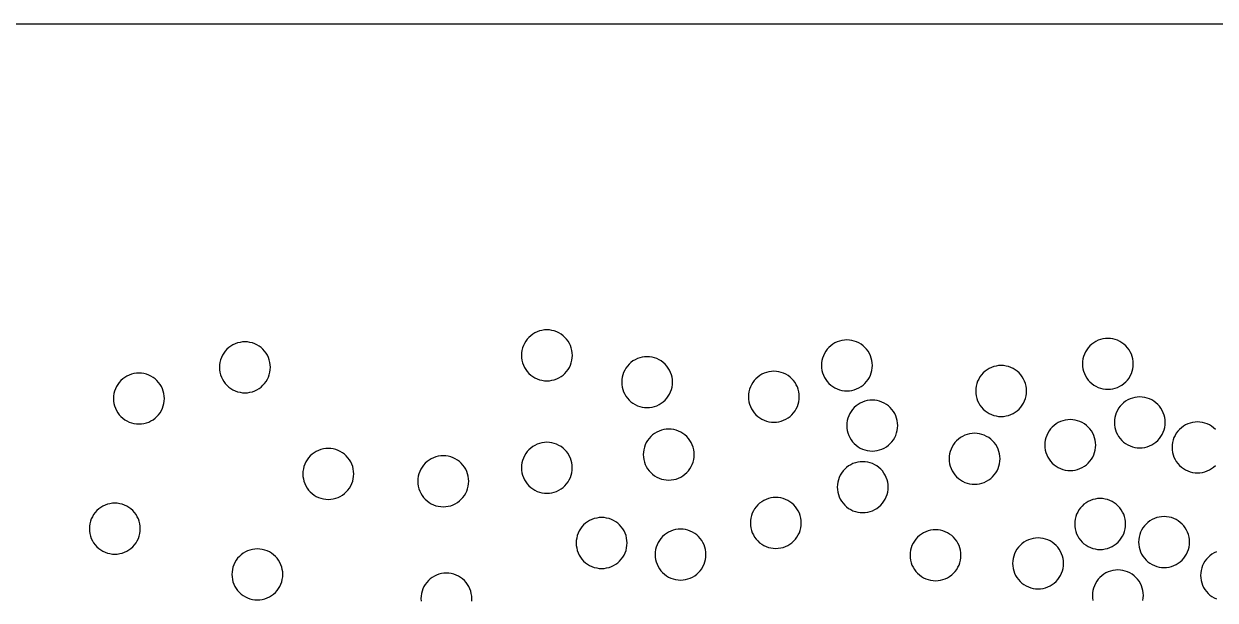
# Model space of a CAD drawing. Header units: millimetres. Extents: x 0 to 406, y 0 to 84.
# Drawn here: x 103.6 to 173.8, y 49.9 to 83.8 of the extents above; entities that cross this region are included whole.
import ezdxf

# ---------------------------------------------------------------- set-up
doc = ezdxf.new("R2010")
doc.units = ezdxf.units.MM

msp = doc.modelspace()

# ---------------------------------------------------------------- linework, layer by layer
at = {"color": 0}
for points in [[(0, 0), (0, 83.82), (406.4, 83.82), (406.4, 0), (0, 0)], [(135.499, 63.237), (135.598, 63.346), (135.686, 63.464), (135.761, 63.591), (135.824, 63.724), (135.874, 63.862), (135.91, 64.005), (135.931, 64.151), (135.938, 64.298), (135.931, 64.445), (135.91, 64.59), (135.874, 64.733), (135.824, 64.872), (135.761, 65.005), (135.686, 65.131), (135.598, 65.249), (135.499, 65.358), (135.39, 65.457), (135.272, 65.545), (135.145, 65.621), (135.012, 65.684), (134.874, 65.733), (134.731, 65.769), (134.585, 65.791), (134.438, 65.798), (134.291, 65.791), (134.146, 65.769), (134.003, 65.733), (133.864, 65.684), (133.731, 65.621), (133.605, 65.545), (133.487, 65.457), (133.378, 65.358), (133.279, 65.249), (133.191, 65.131), (133.115, 65.005), (133.053, 64.872), (133.003, 64.733), (132.967, 64.59), (132.946, 64.445), (132.938, 64.298), (132.946, 64.151), (132.967, 64.005), (133.003, 63.862), (133.053, 63.724), (133.115, 63.591), (133.191, 63.464), (133.279, 63.346), (133.378, 63.237), (133.487, 63.138), (133.605, 63.051), (133.731, 62.975), (133.864, 62.912), (134.003, 62.862), (134.146, 62.827), (134.291, 62.805), (134.438, 62.798), (134.585, 62.805), (134.731, 62.827), (134.874, 62.862), (135.012, 62.912), (135.145, 62.975), (135.272, 63.051), (135.39, 63.138), (135.499, 63.237)], [(168.55, 62.736), (168.649, 62.845), (168.737, 62.964), (168.813, 63.09), (168.876, 63.223), (168.925, 63.362), (168.961, 63.504), (168.983, 63.65), (168.99, 63.797), (168.983, 63.944), (168.961, 64.09), (168.925, 64.232), (168.876, 64.371), (168.813, 64.504), (168.737, 64.63), (168.649, 64.749), (168.55, 64.858), (168.441, 64.957), (168.323, 65.044), (168.197, 65.12), (168.064, 65.183), (167.925, 65.232), (167.782, 65.268), (167.637, 65.29), (167.49, 65.297), (167.343, 65.29), (167.197, 65.268), (167.054, 65.232), (166.916, 65.183), (166.783, 65.12), (166.656, 65.044), (166.538, 64.957), (166.429, 64.858), (166.33, 64.749), (166.243, 64.63), (166.167, 64.504), (166.104, 64.371), (166.054, 64.232), (166.019, 64.09), (165.997, 63.944), (165.99, 63.797), (165.997, 63.65), (166.019, 63.504), (166.054, 63.362), (166.104, 63.223), (166.167, 63.09), (166.243, 62.964), (166.33, 62.845), (166.429, 62.736), (166.538, 62.638), (166.656, 62.55), (166.783, 62.474), (166.916, 62.411), (167.054, 62.362), (167.197, 62.326), (167.343, 62.304), (167.49, 62.297), (167.637, 62.304), (167.782, 62.326), (167.925, 62.362), (168.064, 62.411), (168.197, 62.474), (168.323, 62.55), (168.441, 62.638), (168.55, 62.736)], [(117.706, 62.533), (117.805, 62.642), (117.892, 62.76), (117.968, 62.886), (118.031, 63.019), (118.081, 63.158), (118.116, 63.301), (118.138, 63.446), (118.145, 63.593), (118.138, 63.74), (118.116, 63.886), (118.081, 64.029), (118.031, 64.167), (117.968, 64.3), (117.892, 64.427), (117.805, 64.545), (117.706, 64.654), (117.597, 64.753), (117.479, 64.84), (117.352, 64.916), (117.219, 64.979), (117.081, 65.029), (116.938, 65.064), (116.792, 65.086), (116.645, 65.093), (116.498, 65.086), (116.353, 65.064), (116.21, 65.029), (116.071, 64.979), (115.938, 64.916), (115.812, 64.84), (115.694, 64.753), (115.585, 64.654), (115.486, 64.545), (115.398, 64.427), (115.322, 64.3), (115.259, 64.167), (115.21, 64.029), (115.174, 63.886), (115.152, 63.74), (115.145, 63.593), (115.152, 63.446), (115.174, 63.301), (115.21, 63.158), (115.259, 63.019), (115.322, 62.886), (115.398, 62.76), (115.486, 62.642), (115.585, 62.533), (115.694, 62.434), (115.812, 62.346), (115.938, 62.27), (116.071, 62.207), (116.21, 62.158), (116.353, 62.122), (116.498, 62.1), (116.645, 62.093), (116.792, 62.1), (116.938, 62.122), (117.081, 62.158), (117.219, 62.207), (117.352, 62.27), (117.479, 62.346), (117.597, 62.434), (117.706, 62.533)], [(153.174, 62.642), (153.273, 62.751), (153.36, 62.87), (153.436, 62.996), (153.499, 63.129), (153.548, 63.267), (153.584, 63.41), (153.606, 63.556), (153.613, 63.703), (153.606, 63.85), (153.584, 63.996), (153.548, 64.138), (153.499, 64.277), (153.436, 64.41), (153.36, 64.536), (153.273, 64.654), (153.174, 64.764), (153.065, 64.862), (152.946, 64.95), (152.82, 65.026), (152.687, 65.089), (152.548, 65.138), (152.406, 65.174), (152.26, 65.196), (152.113, 65.203), (151.966, 65.196), (151.82, 65.174), (151.678, 65.138), (151.539, 65.089), (151.406, 65.026), (151.28, 64.95), (151.161, 64.862), (151.052, 64.764), (150.954, 64.654), (150.866, 64.536), (150.79, 64.41), (150.727, 64.277), (150.678, 64.138), (150.642, 63.996), (150.62, 63.85), (150.613, 63.703), (150.62, 63.556), (150.642, 63.41), (150.678, 63.267), (150.727, 63.129), (150.79, 62.996), (150.866, 62.87), (150.954, 62.751), (151.052, 62.642), (151.161, 62.543), (151.28, 62.456), (151.406, 62.38), (151.539, 62.317), (151.678, 62.267), (151.82, 62.232), (151.966, 62.21), (152.113, 62.203), (152.26, 62.21), (152.406, 62.232), (152.548, 62.267), (152.687, 62.317), (152.82, 62.38), (152.946, 62.456), (153.065, 62.543), (153.174, 62.642)], [(141.294, 61.56), (141.403, 61.659), (141.502, 61.768), (141.59, 61.886), (141.666, 62.013), (141.728, 62.146), (141.778, 62.284), (141.814, 62.427), (141.835, 62.573), (141.843, 62.72), (141.835, 62.867), (141.814, 63.012), (141.778, 63.155), (141.728, 63.294), (141.666, 63.427), (141.59, 63.553), (141.502, 63.671), (141.403, 63.78), (141.294, 63.879), (141.176, 63.967), (141.05, 64.043), (140.917, 64.106), (140.778, 64.155), (140.635, 64.191), (140.49, 64.213), (140.343, 64.22), (140.196, 64.213), (140.05, 64.191), (139.907, 64.155), (139.769, 64.106), (139.636, 64.043), (139.509, 63.967), (139.391, 63.879), (139.282, 63.78), (139.183, 63.671), (139.095, 63.553), (139.02, 63.427), (138.957, 63.294), (138.907, 63.155), (138.871, 63.012), (138.85, 62.867), (138.843, 62.72), (138.85, 62.573), (138.871, 62.427), (138.907, 62.284), (138.957, 62.146), (139.02, 62.013), (139.095, 61.886), (139.183, 61.768), (139.282, 61.659), (139.391, 61.56), (139.509, 61.473), (139.636, 61.397), (139.769, 61.334), (139.907, 61.284), (140.05, 61.249), (140.196, 61.227), (140.343, 61.22), (140.49, 61.227), (140.635, 61.249), (140.778, 61.284), (140.917, 61.334), (141.05, 61.397), (141.176, 61.473), (141.294, 61.56)], [(111.46, 60.695), (111.558, 60.804), (111.646, 60.922), (111.722, 61.048), (111.785, 61.182), (111.834, 61.32), (111.87, 61.463), (111.892, 61.609), (111.899, 61.756), (111.892, 61.903), (111.87, 62.048), (111.834, 62.191), (111.785, 62.33), (111.722, 62.463), (111.646, 62.589), (111.558, 62.707), (111.46, 62.816), (111.35, 62.915), (111.232, 63.003), (111.106, 63.078), (110.973, 63.141), (110.834, 63.191), (110.691, 63.227), (110.546, 63.248), (110.399, 63.256), (110.252, 63.248), (110.106, 63.227), (109.963, 63.191), (109.825, 63.141), (109.692, 63.078), (109.565, 63.003), (109.447, 62.915), (109.338, 62.816), (109.239, 62.707), (109.152, 62.589), (109.076, 62.463), (109.013, 62.33), (108.963, 62.191), (108.928, 62.048), (108.906, 61.903), (108.899, 61.756), (108.906, 61.609), (108.928, 61.463), (108.963, 61.32), (109.013, 61.182), (109.076, 61.048), (109.152, 60.922), (109.239, 60.804), (109.338, 60.695), (109.447, 60.596), (109.565, 60.508), (109.692, 60.433), (109.825, 60.37), (109.963, 60.32), (110.106, 60.284), (110.252, 60.263), (110.399, 60.256), (110.546, 60.263), (110.691, 60.284), (110.834, 60.32), (110.973, 60.37), (111.106, 60.433), (111.232, 60.508), (111.35, 60.596), (111.46, 60.695)], [(148.761, 60.703), (148.87, 60.801), (148.969, 60.91), (149.057, 61.029), (149.133, 61.155), (149.196, 61.288), (149.245, 61.427), (149.281, 61.569), (149.303, 61.715), (149.31, 61.862), (149.303, 62.009), (149.281, 62.155), (149.245, 62.297), (149.196, 62.436), (149.133, 62.569), (149.057, 62.695), (148.969, 62.814), (148.87, 62.923), (148.761, 63.022), (148.643, 63.109), (148.517, 63.185), (148.384, 63.248), (148.245, 63.297), (148.102, 63.333), (147.957, 63.355), (147.81, 63.362), (147.663, 63.355), (147.517, 63.333), (147.374, 63.297), (147.236, 63.248), (147.103, 63.185), (146.976, 63.109), (146.858, 63.022), (146.749, 62.923), (146.65, 62.814), (146.563, 62.695), (146.487, 62.569), (146.424, 62.436), (146.374, 62.297), (146.339, 62.155), (146.317, 62.009), (146.31, 61.862), (146.317, 61.715), (146.339, 61.569), (146.374, 61.427), (146.424, 61.288), (146.487, 61.155), (146.563, 61.029), (146.65, 60.91), (146.749, 60.801), (146.858, 60.703), (146.976, 60.615), (147.103, 60.539), (147.236, 60.476), (147.374, 60.427), (147.517, 60.391), (147.663, 60.369), (147.81, 60.362), (147.957, 60.369), (148.102, 60.391), (148.245, 60.427), (148.384, 60.476), (148.517, 60.539), (148.643, 60.615), (148.761, 60.703)], [(162.263, 61.137), (162.362, 61.246), (162.449, 61.365), (162.525, 61.491), (162.588, 61.624), (162.638, 61.763), (162.673, 61.905), (162.695, 62.051), (162.702, 62.198), (162.695, 62.345), (162.673, 62.491), (162.638, 62.634), (162.588, 62.772), (162.525, 62.905), (162.449, 63.031), (162.362, 63.15), (162.263, 63.259), (162.154, 63.358), (162.036, 63.445), (161.909, 63.521), (161.776, 63.584), (161.638, 63.633), (161.495, 63.669), (161.349, 63.691), (161.202, 63.698), (161.055, 63.691), (160.91, 63.669), (160.767, 63.633), (160.628, 63.584), (160.495, 63.521), (160.369, 63.445), (160.251, 63.358), (160.142, 63.259), (160.043, 63.15), (159.955, 63.031), (159.879, 62.905), (159.816, 62.772), (159.767, 62.634), (159.731, 62.491), (159.709, 62.345), (159.702, 62.198), (159.709, 62.051), (159.731, 61.905), (159.767, 61.763), (159.816, 61.624), (159.879, 61.491), (159.955, 61.365), (160.043, 61.246), (160.142, 61.137), (160.251, 61.039), (160.369, 60.951), (160.495, 60.875), (160.628, 60.812), (160.767, 60.763), (160.91, 60.727), (161.055, 60.705), (161.202, 60.698), (161.349, 60.705), (161.495, 60.727), (161.638, 60.763), (161.776, 60.812), (161.909, 60.875), (162.036, 60.951), (162.154, 61.039), (162.263, 61.137)], [(170.433, 59.286), (170.532, 59.395), (170.62, 59.513), (170.696, 59.639), (170.758, 59.772), (170.808, 59.911), (170.844, 60.054), (170.865, 60.199), (170.873, 60.346), (170.865, 60.493), (170.844, 60.639), (170.808, 60.782), (170.758, 60.92), (170.696, 61.054), (170.62, 61.18), (170.532, 61.298), (170.433, 61.407), (170.324, 61.506), (170.206, 61.594), (170.08, 61.669), (169.947, 61.732), (169.808, 61.782), (169.665, 61.818), (169.52, 61.839), (169.373, 61.846), (169.226, 61.839), (169.08, 61.818), (168.937, 61.782), (168.799, 61.732), (168.666, 61.669), (168.539, 61.594), (168.421, 61.506), (168.312, 61.407), (168.213, 61.298), (168.125, 61.18), (168.05, 61.054), (167.987, 60.92), (167.937, 60.782), (167.901, 60.639), (167.88, 60.493), (167.873, 60.346), (167.88, 60.199), (167.901, 60.054), (167.937, 59.911), (167.987, 59.772), (168.05, 59.639), (168.125, 59.513), (168.213, 59.395), (168.312, 59.286), (168.421, 59.187), (168.539, 59.099), (168.666, 59.024), (168.799, 58.961), (168.937, 58.911), (169.08, 58.875), (169.226, 58.854), (169.373, 58.846), (169.52, 58.854), (169.665, 58.875), (169.808, 58.911), (169.947, 58.961), (170.08, 59.024), (170.206, 59.099), (170.324, 59.187), (170.433, 59.286)], [(154.668, 59.101), (154.767, 59.21), (154.855, 59.328), (154.93, 59.455), (154.993, 59.588), (155.043, 59.726), (155.079, 59.869), (155.1, 60.015), (155.107, 60.162), (155.1, 60.309), (155.079, 60.454), (155.043, 60.597), (154.993, 60.736), (154.93, 60.869), (154.855, 60.995), (154.767, 61.113), (154.668, 61.222), (154.559, 61.321), (154.441, 61.409), (154.314, 61.485), (154.181, 61.548), (154.043, 61.597), (153.9, 61.633), (153.754, 61.655), (153.607, 61.662), (153.46, 61.655), (153.315, 61.633), (153.172, 61.597), (153.033, 61.548), (152.9, 61.485), (152.774, 61.409), (152.656, 61.321), (152.547, 61.222), (152.448, 61.113), (152.36, 60.995), (152.284, 60.869), (152.222, 60.736), (152.172, 60.597), (152.136, 60.454), (152.115, 60.309), (152.107, 60.162), (152.115, 60.015), (152.136, 59.869), (152.172, 59.726), (152.222, 59.588), (152.284, 59.455), (152.36, 59.328), (152.448, 59.21), (152.547, 59.101), (152.656, 59.002), (152.774, 58.915), (152.9, 58.839), (153.033, 58.776), (153.172, 58.726), (153.315, 58.691), (153.46, 58.669), (153.607, 58.662), (153.754, 58.669), (153.9, 58.691), (154.043, 58.726), (154.181, 58.776), (154.314, 58.839), (154.441, 58.915), (154.559, 59.002), (154.668, 59.101)], [(166.334, 57.952), (166.433, 58.061), (166.52, 58.18), (166.596, 58.306), (166.659, 58.439), (166.709, 58.577), (166.744, 58.72), (166.766, 58.866), (166.773, 59.013), (166.766, 59.16), (166.744, 59.306), (166.709, 59.448), (166.659, 59.587), (166.596, 59.72), (166.52, 59.846), (166.433, 59.964), (166.334, 60.074), (166.225, 60.172), (166.107, 60.26), (165.98, 60.336), (165.847, 60.399), (165.709, 60.448), (165.566, 60.484), (165.42, 60.506), (165.273, 60.513), (165.126, 60.506), (164.981, 60.484), (164.838, 60.448), (164.699, 60.399), (164.566, 60.336), (164.44, 60.26), (164.322, 60.172), (164.213, 60.074), (164.114, 59.964), (164.026, 59.846), (163.95, 59.72), (163.887, 59.587), (163.838, 59.448), (163.802, 59.306), (163.78, 59.16), (163.773, 59.013), (163.78, 58.866), (163.802, 58.72), (163.838, 58.577), (163.887, 58.439), (163.95, 58.306), (164.026, 58.18), (164.114, 58.061), (164.213, 57.952), (164.322, 57.853), (164.44, 57.766), (164.566, 57.69), (164.699, 57.627), (164.838, 57.577), (164.981, 57.542), (165.126, 57.52), (165.273, 57.513), (165.42, 57.52), (165.566, 57.542), (165.709, 57.577), (165.847, 57.627), (165.98, 57.69), (166.107, 57.766), (166.225, 57.853), (166.334, 57.952)], [(173.832, 59.939), (173.723, 60.038), (173.605, 60.126), (173.479, 60.201), (173.346, 60.264), (173.207, 60.314), (173.064, 60.35), (172.919, 60.371), (172.772, 60.378), (172.625, 60.371), (172.479, 60.35), (172.336, 60.314), (172.198, 60.264), (172.065, 60.201), (171.938, 60.126), (171.82, 60.038), (171.711, 59.939), (171.612, 59.83), (171.524, 59.712), (171.449, 59.585), (171.386, 59.452), (171.336, 59.314), (171.3, 59.171), (171.279, 59.025), (171.272, 58.878), (171.279, 58.731), (171.3, 58.586), (171.336, 58.443), (171.386, 58.304), (171.449, 58.171), (171.524, 58.045), (171.612, 57.927), (171.711, 57.818), (171.82, 57.719), (171.938, 57.631), (172.065, 57.555), (172.198, 57.493), (172.336, 57.443), (172.479, 57.407), (172.625, 57.386), (172.772, 57.378), (172.919, 57.386), (173.064, 57.407), (173.207, 57.443), (173.346, 57.493), (173.479, 57.555), (173.605, 57.631), (173.723, 57.719), (173.832, 57.818)], [(142.678, 57.391), (142.777, 57.5), (142.865, 57.618), (142.94, 57.744), (143.003, 57.877), (143.053, 58.016), (143.089, 58.159), (143.11, 58.304), (143.117, 58.451), (143.11, 58.598), (143.089, 58.744), (143.053, 58.887), (143.003, 59.025), (142.94, 59.159), (142.865, 59.285), (142.777, 59.403), (142.678, 59.512), (142.569, 59.611), (142.451, 59.699), (142.325, 59.774), (142.192, 59.837), (142.053, 59.887), (141.91, 59.923), (141.765, 59.944), (141.617, 59.951), (141.47, 59.944), (141.325, 59.923), (141.182, 59.887), (141.043, 59.837), (140.91, 59.774), (140.784, 59.699), (140.666, 59.611), (140.557, 59.512), (140.458, 59.403), (140.37, 59.285), (140.295, 59.159), (140.232, 59.025), (140.182, 58.887), (140.146, 58.744), (140.125, 58.598), (140.117, 58.451), (140.125, 58.304), (140.146, 58.159), (140.182, 58.016), (140.232, 57.877), (140.295, 57.744), (140.37, 57.618), (140.458, 57.5), (140.557, 57.391), (140.666, 57.292), (140.784, 57.204), (140.91, 57.129), (141.043, 57.066), (141.182, 57.016), (141.325, 56.98), (141.47, 56.959), (141.617, 56.951), (141.765, 56.959), (141.91, 56.98), (142.053, 57.016), (142.192, 57.066), (142.325, 57.129), (142.451, 57.204), (142.569, 57.292), (142.678, 57.391)], [(160.696, 57.145), (160.795, 57.254), (160.883, 57.372), (160.959, 57.499), (161.021, 57.632), (161.071, 57.77), (161.107, 57.913), (161.128, 58.059), (161.136, 58.206), (161.128, 58.353), (161.107, 58.498), (161.071, 58.641), (161.021, 58.78), (160.959, 58.913), (160.883, 59.039), (160.795, 59.157), (160.696, 59.266), (160.587, 59.365), (160.469, 59.453), (160.343, 59.529), (160.21, 59.591), (160.071, 59.641), (159.928, 59.677), (159.783, 59.698), (159.636, 59.706), (159.489, 59.698), (159.343, 59.677), (159.2, 59.641), (159.062, 59.591), (158.929, 59.529), (158.802, 59.453), (158.684, 59.365), (158.575, 59.266), (158.476, 59.157), (158.388, 59.039), (158.313, 58.913), (158.25, 58.78), (158.2, 58.641), (158.164, 58.498), (158.143, 58.353), (158.136, 58.206), (158.143, 58.059), (158.164, 57.913), (158.2, 57.77), (158.25, 57.632), (158.313, 57.499), (158.388, 57.372), (158.476, 57.254), (158.575, 57.145), (158.684, 57.046), (158.802, 56.958), (158.929, 56.883), (159.062, 56.82), (159.2, 56.77), (159.343, 56.734), (159.489, 56.713), (159.636, 56.706), (159.783, 56.713), (159.928, 56.734), (160.071, 56.77), (160.21, 56.82), (160.343, 56.883), (160.469, 56.958), (160.587, 57.046), (160.696, 57.145)], [(135.496, 56.615), (135.595, 56.724), (135.683, 56.842), (135.758, 56.969), (135.821, 57.102), (135.871, 57.24), (135.907, 57.383), (135.928, 57.529), (135.935, 57.676), (135.928, 57.823), (135.907, 57.968), (135.871, 58.111), (135.821, 58.25), (135.758, 58.383), (135.683, 58.509), (135.595, 58.627), (135.496, 58.736), (135.387, 58.835), (135.269, 58.923), (135.142, 58.999), (135.009, 59.062), (134.871, 59.111), (134.728, 59.147), (134.582, 59.168), (134.435, 59.176), (134.288, 59.168), (134.143, 59.147), (134, 59.111), (133.861, 59.062), (133.728, 58.999), (133.602, 58.923), (133.484, 58.835), (133.375, 58.736), (133.276, 58.627), (133.188, 58.509), (133.113, 58.383), (133.05, 58.25), (133, 58.111), (132.964, 57.968), (132.943, 57.823), (132.935, 57.676), (132.943, 57.529), (132.964, 57.383), (133, 57.24), (133.05, 57.102), (133.113, 56.969), (133.188, 56.842), (133.276, 56.724), (133.375, 56.615), (133.484, 56.516), (133.602, 56.429), (133.728, 56.353), (133.861, 56.29), (134, 56.24), (134.143, 56.205), (134.288, 56.183), (134.435, 56.176), (134.582, 56.183), (134.728, 56.205), (134.871, 56.24), (135.009, 56.29), (135.142, 56.353), (135.269, 56.429), (135.387, 56.516), (135.496, 56.615)], [(122.617, 56.256), (122.716, 56.365), (122.804, 56.483), (122.879, 56.609), (122.942, 56.742), (122.992, 56.881), (123.028, 57.024), (123.049, 57.169), (123.057, 57.316), (123.049, 57.464), (123.028, 57.609), (122.992, 57.752), (122.942, 57.891), (122.879, 58.024), (122.804, 58.15), (122.716, 58.268), (122.617, 58.377), (122.508, 58.476), (122.39, 58.564), (122.264, 58.639), (122.131, 58.702), (121.992, 58.752), (121.849, 58.788), (121.704, 58.809), (121.557, 58.816), (121.41, 58.809), (121.264, 58.788), (121.121, 58.752), (120.983, 58.702), (120.849, 58.639), (120.723, 58.564), (120.605, 58.476), (120.496, 58.377), (120.397, 58.268), (120.309, 58.15), (120.234, 58.024), (120.171, 57.891), (120.121, 57.752), (120.085, 57.609), (120.064, 57.464), (120.057, 57.316), (120.064, 57.169), (120.085, 57.024), (120.121, 56.881), (120.171, 56.742), (120.234, 56.609), (120.309, 56.483), (120.397, 56.365), (120.496, 56.256), (120.605, 56.157), (120.723, 56.069), (120.849, 55.994), (120.983, 55.931), (121.121, 55.881), (121.264, 55.845), (121.41, 55.824), (121.557, 55.816), (121.704, 55.824), (121.849, 55.845), (121.992, 55.881), (122.131, 55.931), (122.264, 55.994), (122.39, 56.069), (122.508, 56.157), (122.617, 56.256)], [(129.392, 55.821), (129.491, 55.93), (129.579, 56.048), (129.654, 56.175), (129.717, 56.308), (129.767, 56.446), (129.803, 56.589), (129.824, 56.735), (129.831, 56.882), (129.824, 57.029), (129.803, 57.174), (129.767, 57.317), (129.717, 57.456), (129.654, 57.589), (129.579, 57.715), (129.491, 57.833), (129.392, 57.942), (129.283, 58.041), (129.165, 58.129), (129.038, 58.204), (128.905, 58.267), (128.767, 58.317), (128.624, 58.353), (128.478, 58.374), (128.331, 58.382), (128.184, 58.374), (128.039, 58.353), (127.896, 58.317), (127.757, 58.267), (127.624, 58.204), (127.498, 58.129), (127.38, 58.041), (127.271, 57.942), (127.172, 57.833), (127.084, 57.715), (127.009, 57.589), (126.946, 57.456), (126.896, 57.317), (126.86, 57.174), (126.839, 57.029), (126.831, 56.882), (126.839, 56.735), (126.86, 56.589), (126.896, 56.446), (126.946, 56.308), (127.009, 56.175), (127.084, 56.048), (127.172, 55.93), (127.271, 55.821), (127.38, 55.722), (127.498, 55.634), (127.624, 55.559), (127.757, 55.496), (127.896, 55.446), (128.039, 55.41), (128.184, 55.389), (128.331, 55.382), (128.478, 55.389), (128.624, 55.41), (128.767, 55.446), (128.905, 55.496), (129.038, 55.559), (129.165, 55.634), (129.283, 55.722), (129.392, 55.821)], [(154.107, 55.475), (154.205, 55.584), (154.293, 55.703), (154.369, 55.829), (154.432, 55.962), (154.481, 56.101), (154.517, 56.243), (154.539, 56.389), (154.546, 56.536), (154.539, 56.683), (154.517, 56.829), (154.481, 56.971), (154.432, 57.11), (154.369, 57.243), (154.293, 57.369), (154.205, 57.488), (154.107, 57.597), (153.998, 57.695), (153.879, 57.783), (153.753, 57.859), (153.62, 57.922), (153.481, 57.971), (153.339, 58.007), (153.193, 58.029), (153.046, 58.036), (152.899, 58.029), (152.753, 58.007), (152.611, 57.971), (152.472, 57.922), (152.339, 57.859), (152.213, 57.783), (152.094, 57.695), (151.985, 57.597), (151.886, 57.488), (151.799, 57.369), (151.723, 57.243), (151.66, 57.11), (151.611, 56.971), (151.575, 56.829), (151.553, 56.683), (151.546, 56.536), (151.553, 56.389), (151.575, 56.243), (151.611, 56.101), (151.66, 55.962), (151.723, 55.829), (151.799, 55.703), (151.886, 55.584), (151.985, 55.475), (152.094, 55.376), (152.213, 55.289), (152.339, 55.213), (152.472, 55.15), (152.611, 55.101), (152.753, 55.065), (152.899, 55.043), (153.046, 55.036), (153.193, 55.043), (153.339, 55.065), (153.481, 55.101), (153.62, 55.15), (153.753, 55.213), (153.879, 55.289), (153.998, 55.376), (154.107, 55.475)], [(110.038, 53.031), (110.137, 53.14), (110.225, 53.258), (110.301, 53.384), (110.363, 53.517), (110.413, 53.656), (110.449, 53.799), (110.47, 53.944), (110.478, 54.091), (110.47, 54.238), (110.449, 54.384), (110.413, 54.527), (110.363, 54.665), (110.301, 54.798), (110.225, 54.925), (110.137, 55.043), (110.038, 55.152), (109.929, 55.251), (109.811, 55.339), (109.685, 55.414), (109.552, 55.477), (109.413, 55.527), (109.27, 55.563), (109.125, 55.584), (108.978, 55.591), (108.831, 55.584), (108.685, 55.563), (108.542, 55.527), (108.404, 55.477), (108.271, 55.414), (108.144, 55.339), (108.026, 55.251), (107.917, 55.152), (107.818, 55.043), (107.73, 54.925), (107.655, 54.798), (107.592, 54.665), (107.542, 54.527), (107.506, 54.384), (107.485, 54.238), (107.478, 54.091), (107.485, 53.944), (107.506, 53.799), (107.542, 53.656), (107.592, 53.517), (107.655, 53.384), (107.73, 53.258), (107.818, 53.14), (107.917, 53.031), (108.026, 52.932), (108.144, 52.844), (108.271, 52.768), (108.404, 52.706), (108.542, 52.656), (108.685, 52.62), (108.831, 52.599), (108.978, 52.591), (109.125, 52.599), (109.27, 52.62), (109.413, 52.656), (109.552, 52.706), (109.685, 52.768), (109.811, 52.844), (109.929, 52.932), (110.038, 53.031)], [(148.986, 53.366), (149.085, 53.475), (149.172, 53.593), (149.248, 53.719), (149.311, 53.852), (149.36, 53.991), (149.396, 54.134), (149.418, 54.279), (149.425, 54.426), (149.418, 54.573), (149.396, 54.719), (149.36, 54.862), (149.311, 55), (149.248, 55.133), (149.172, 55.26), (149.085, 55.378), (148.986, 55.487), (148.877, 55.586), (148.758, 55.674), (148.632, 55.749), (148.499, 55.812), (148.36, 55.862), (148.218, 55.898), (148.072, 55.919), (147.925, 55.926), (147.778, 55.919), (147.632, 55.898), (147.49, 55.862), (147.351, 55.812), (147.218, 55.749), (147.092, 55.674), (146.973, 55.586), (146.864, 55.487), (146.766, 55.378), (146.678, 55.26), (146.602, 55.133), (146.539, 55), (146.49, 54.862), (146.454, 54.719), (146.432, 54.573), (146.425, 54.426), (146.432, 54.279), (146.454, 54.134), (146.49, 53.991), (146.539, 53.852), (146.602, 53.719), (146.678, 53.593), (146.766, 53.475), (146.864, 53.366), (146.973, 53.267), (147.092, 53.179), (147.218, 53.103), (147.351, 53.041), (147.49, 52.991), (147.632, 52.955), (147.778, 52.934), (147.925, 52.926), (148.072, 52.934), (148.218, 52.955), (148.36, 52.991), (148.499, 53.041), (148.632, 53.103), (148.758, 53.179), (148.877, 53.267), (148.986, 53.366)], [(168.097, 53.305), (168.195, 53.414), (168.283, 53.532), (168.359, 53.659), (168.422, 53.792), (168.471, 53.93), (168.507, 54.073), (168.529, 54.219), (168.536, 54.366), (168.529, 54.513), (168.507, 54.658), (168.471, 54.801), (168.422, 54.94), (168.359, 55.073), (168.283, 55.199), (168.195, 55.317), (168.097, 55.426), (167.988, 55.525), (167.869, 55.613), (167.743, 55.689), (167.61, 55.752), (167.471, 55.801), (167.329, 55.837), (167.183, 55.859), (167.036, 55.866), (166.889, 55.859), (166.743, 55.837), (166.601, 55.801), (166.462, 55.752), (166.329, 55.689), (166.203, 55.613), (166.084, 55.525), (165.975, 55.426), (165.876, 55.317), (165.789, 55.199), (165.713, 55.073), (165.65, 54.94), (165.601, 54.801), (165.565, 54.658), (165.543, 54.513), (165.536, 54.366), (165.543, 54.219), (165.565, 54.073), (165.601, 53.93), (165.65, 53.792), (165.713, 53.659), (165.789, 53.532), (165.876, 53.414), (165.975, 53.305), (166.084, 53.206), (166.203, 53.119), (166.329, 53.043), (166.462, 52.98), (166.601, 52.93), (166.743, 52.895), (166.889, 52.873), (167.036, 52.866), (167.183, 52.873), (167.329, 52.895), (167.471, 52.93), (167.61, 52.98), (167.743, 53.043), (167.869, 53.119), (167.988, 53.206), (168.097, 53.305)], [(171.866, 52.244), (171.964, 52.353), (172.052, 52.471), (172.128, 52.597), (172.191, 52.73), (172.24, 52.869), (172.276, 53.012), (172.298, 53.157), (172.305, 53.304), (172.298, 53.451), (172.276, 53.597), (172.24, 53.74), (172.191, 53.878), (172.128, 54.011), (172.052, 54.138), (171.964, 54.256), (171.866, 54.365), (171.757, 54.464), (171.638, 54.551), (171.512, 54.627), (171.379, 54.69), (171.24, 54.74), (171.098, 54.775), (170.952, 54.797), (170.805, 54.804), (170.658, 54.797), (170.512, 54.775), (170.37, 54.74), (170.231, 54.69), (170.098, 54.627), (169.972, 54.551), (169.853, 54.464), (169.744, 54.365), (169.645, 54.256), (169.558, 54.138), (169.482, 54.011), (169.419, 53.878), (169.37, 53.74), (169.334, 53.597), (169.312, 53.451), (169.305, 53.304), (169.312, 53.157), (169.334, 53.012), (169.37, 52.869), (169.419, 52.73), (169.482, 52.597), (169.558, 52.471), (169.645, 52.353), (169.744, 52.244), (169.853, 52.145), (169.972, 52.057), (170.098, 51.981), (170.231, 51.918), (170.37, 51.869), (170.512, 51.833), (170.658, 51.811), (170.805, 51.804), (170.952, 51.811), (171.098, 51.833), (171.24, 51.869), (171.379, 51.918), (171.512, 51.981), (171.638, 52.057), (171.757, 52.145), (171.866, 52.244)], [(138.724, 52.187), (138.822, 52.296), (138.91, 52.414), (138.986, 52.541), (139.049, 52.674), (139.098, 52.812), (139.134, 52.955), (139.156, 53.101), (139.163, 53.248), (139.156, 53.395), (139.134, 53.54), (139.098, 53.683), (139.049, 53.822), (138.986, 53.955), (138.91, 54.081), (138.822, 54.199), (138.724, 54.308), (138.614, 54.407), (138.496, 54.495), (138.37, 54.571), (138.237, 54.633), (138.098, 54.683), (137.955, 54.719), (137.81, 54.74), (137.663, 54.748), (137.516, 54.74), (137.37, 54.719), (137.227, 54.683), (137.089, 54.633), (136.956, 54.571), (136.83, 54.495), (136.711, 54.407), (136.602, 54.308), (136.503, 54.199), (136.416, 54.081), (136.34, 53.955), (136.277, 53.822), (136.227, 53.683), (136.192, 53.54), (136.17, 53.395), (136.163, 53.248), (136.17, 53.101), (136.192, 52.955), (136.227, 52.812), (136.277, 52.674), (136.34, 52.541), (136.416, 52.414), (136.503, 52.296), (136.602, 52.187), (136.711, 52.088), (136.83, 52), (136.956, 51.925), (137.089, 51.862), (137.227, 51.812), (137.37, 51.776), (137.516, 51.755), (137.663, 51.748), (137.81, 51.755), (137.955, 51.776), (138.098, 51.812), (138.237, 51.862), (138.37, 51.925), (138.496, 52), (138.614, 52.088), (138.724, 52.187)], [(143.371, 51.507), (143.47, 51.616), (143.558, 51.734), (143.633, 51.86), (143.696, 51.993), (143.746, 52.132), (143.781, 52.275), (143.803, 52.42), (143.81, 52.567), (143.803, 52.714), (143.781, 52.86), (143.746, 53.003), (143.696, 53.141), (143.633, 53.275), (143.558, 53.401), (143.47, 53.519), (143.371, 53.628), (143.262, 53.727), (143.144, 53.815), (143.017, 53.89), (142.884, 53.953), (142.746, 54.003), (142.603, 54.039), (142.457, 54.06), (142.31, 54.067), (142.163, 54.06), (142.018, 54.039), (141.875, 54.003), (141.736, 53.953), (141.603, 53.89), (141.477, 53.815), (141.359, 53.727), (141.25, 53.628), (141.151, 53.519), (141.063, 53.401), (140.987, 53.275), (140.924, 53.141), (140.875, 53.003), (140.839, 52.86), (140.818, 52.714), (140.81, 52.567), (140.818, 52.42), (140.839, 52.275), (140.875, 52.132), (140.924, 51.993), (140.987, 51.86), (141.063, 51.734), (141.151, 51.616), (141.25, 51.507), (141.359, 51.408), (141.477, 51.32), (141.603, 51.245), (141.736, 51.182), (141.875, 51.132), (142.018, 51.096), (142.163, 51.075), (142.31, 51.067), (142.457, 51.075), (142.603, 51.096), (142.746, 51.132), (142.884, 51.182), (143.017, 51.245), (143.144, 51.32), (143.262, 51.408), (143.371, 51.507)], [(158.396, 51.464), (158.495, 51.573), (158.582, 51.691), (158.658, 51.817), (158.721, 51.95), (158.771, 52.089), (158.806, 52.232), (158.828, 52.377), (158.835, 52.525), (158.828, 52.672), (158.806, 52.817), (158.771, 52.96), (158.721, 53.099), (158.658, 53.232), (158.582, 53.358), (158.495, 53.476), (158.396, 53.585), (158.287, 53.684), (158.168, 53.772), (158.042, 53.847), (157.909, 53.91), (157.771, 53.96), (157.628, 53.996), (157.482, 54.017), (157.335, 54.025), (157.188, 54.017), (157.042, 53.996), (156.9, 53.96), (156.761, 53.91), (156.628, 53.847), (156.502, 53.772), (156.384, 53.684), (156.274, 53.585), (156.176, 53.476), (156.088, 53.358), (156.012, 53.232), (155.949, 53.099), (155.9, 52.96), (155.864, 52.817), (155.842, 52.672), (155.835, 52.525), (155.842, 52.377), (155.864, 52.232), (155.9, 52.089), (155.949, 51.95), (156.012, 51.817), (156.088, 51.691), (156.176, 51.573), (156.274, 51.464), (156.384, 51.365), (156.502, 51.277), (156.628, 51.202), (156.761, 51.139), (156.9, 51.089), (157.042, 51.053), (157.188, 51.032), (157.335, 51.025), (157.482, 51.032), (157.628, 51.053), (157.771, 51.089), (157.909, 51.139), (158.042, 51.202), (158.168, 51.277), (158.287, 51.365), (158.396, 51.464)], [(164.439, 50.983), (164.538, 51.092), (164.626, 51.21), (164.702, 51.337), (164.765, 51.47), (164.814, 51.608), (164.85, 51.751), (164.872, 51.897), (164.879, 52.044), (164.872, 52.191), (164.85, 52.336), (164.814, 52.479), (164.765, 52.618), (164.702, 52.751), (164.626, 52.877), (164.538, 52.995), (164.439, 53.104), (164.33, 53.203), (164.212, 53.291), (164.086, 53.367), (163.953, 53.43), (163.814, 53.479), (163.671, 53.515), (163.526, 53.536), (163.379, 53.544), (163.232, 53.536), (163.086, 53.515), (162.943, 53.479), (162.805, 53.43), (162.672, 53.367), (162.545, 53.291), (162.427, 53.203), (162.318, 53.104), (162.219, 52.995), (162.132, 52.877), (162.056, 52.751), (161.993, 52.618), (161.943, 52.479), (161.908, 52.336), (161.886, 52.191), (161.879, 52.044), (161.886, 51.897), (161.908, 51.751), (161.943, 51.608), (161.993, 51.47), (162.056, 51.337), (162.132, 51.21), (162.219, 51.092), (162.318, 50.983), (162.427, 50.884), (162.545, 50.796), (162.672, 50.721), (162.805, 50.658), (162.943, 50.608), (163.086, 50.573), (163.232, 50.551), (163.379, 50.544), (163.526, 50.551), (163.671, 50.573), (163.814, 50.608), (163.953, 50.658), (164.086, 50.721), (164.212, 50.796), (164.33, 50.884), (164.439, 50.983)], [(118.436, 50.335), (118.535, 50.444), (118.622, 50.562), (118.698, 50.688), (118.761, 50.821), (118.81, 50.96), (118.846, 51.103), (118.868, 51.248), (118.875, 51.395), (118.868, 51.542), (118.846, 51.688), (118.81, 51.831), (118.761, 51.969), (118.698, 52.102), (118.622, 52.229), (118.535, 52.347), (118.436, 52.456), (118.327, 52.555), (118.208, 52.643), (118.082, 52.718), (117.949, 52.781), (117.81, 52.831), (117.668, 52.867), (117.522, 52.888), (117.375, 52.895), (117.228, 52.888), (117.082, 52.867), (116.94, 52.831), (116.801, 52.781), (116.668, 52.718), (116.542, 52.643), (116.423, 52.555), (116.314, 52.456), (116.215, 52.347), (116.128, 52.229), (116.052, 52.102), (115.989, 51.969), (115.94, 51.831), (115.904, 51.688), (115.882, 51.542), (115.875, 51.395), (115.882, 51.248), (115.904, 51.103), (115.94, 50.96), (115.989, 50.821), (116.052, 50.688), (116.128, 50.562), (116.215, 50.444), (116.314, 50.335), (116.423, 50.236), (116.542, 50.148), (116.668, 50.073), (116.801, 50.01), (116.94, 49.96), (117.082, 49.924), (117.228, 49.903), (117.375, 49.895), (117.522, 49.903), (117.668, 49.924), (117.81, 49.96), (117.949, 50.01), (118.082, 50.073), (118.208, 50.148), (118.327, 50.236), (118.436, 50.335)], [(173.882, 52.728), (173.749, 52.665), (173.623, 52.589), (173.505, 52.501), (173.396, 52.403), (173.297, 52.294), (173.209, 52.175), (173.134, 52.049), (173.071, 51.916), (173.021, 51.777), (172.985, 51.635), (172.964, 51.489), (172.956, 51.342), (172.964, 51.195), (172.985, 51.049), (173.021, 50.906), (173.071, 50.768), (173.134, 50.635), (173.209, 50.509), (173.297, 50.39), (173.396, 50.281), (173.505, 50.182), (173.623, 50.095), (173.749, 50.019), (173.882, 49.956)], [(130.005, 49.826), (130.012, 49.973), (130.005, 50.12), (129.983, 50.266), (129.947, 50.408), (129.898, 50.547), (129.835, 50.68), (129.759, 50.806), (129.672, 50.924), (129.573, 51.034), (129.464, 51.132), (129.345, 51.22), (129.219, 51.296), (129.086, 51.359), (128.947, 51.408), (128.805, 51.444), (128.659, 51.466), (128.512, 51.473), (128.365, 51.466), (128.219, 51.444), (128.077, 51.408), (127.938, 51.359), (127.805, 51.296), (127.679, 51.22), (127.56, 51.132), (127.451, 51.034), (127.353, 50.924), (127.265, 50.806), (127.189, 50.68), (127.126, 50.547), (127.077, 50.408), (127.041, 50.266), (127.019, 50.12), (127.012, 49.973), (127.019, 49.826)], [(169.552, 49.868), (169.574, 50.013), (169.581, 50.16), (169.574, 50.308), (169.552, 50.453), (169.517, 50.596), (169.467, 50.735), (169.404, 50.868), (169.328, 50.994), (169.241, 51.112), (169.142, 51.221), (169.033, 51.32), (168.915, 51.408), (168.788, 51.483), (168.655, 51.546), (168.517, 51.596), (168.374, 51.632), (168.228, 51.653), (168.081, 51.66), (167.934, 51.653), (167.789, 51.632), (167.646, 51.596), (167.507, 51.546), (167.374, 51.483), (167.248, 51.408), (167.13, 51.32), (167.021, 51.221), (166.922, 51.112), (166.834, 50.994), (166.758, 50.868), (166.695, 50.735), (166.646, 50.596), (166.61, 50.453), (166.588, 50.308), (166.581, 50.16), (166.588, 50.013), (166.61, 49.868)]]:
    msp.add_lwpolyline(points, dxfattribs=at)

doc.saveas('drawing.dxf')
